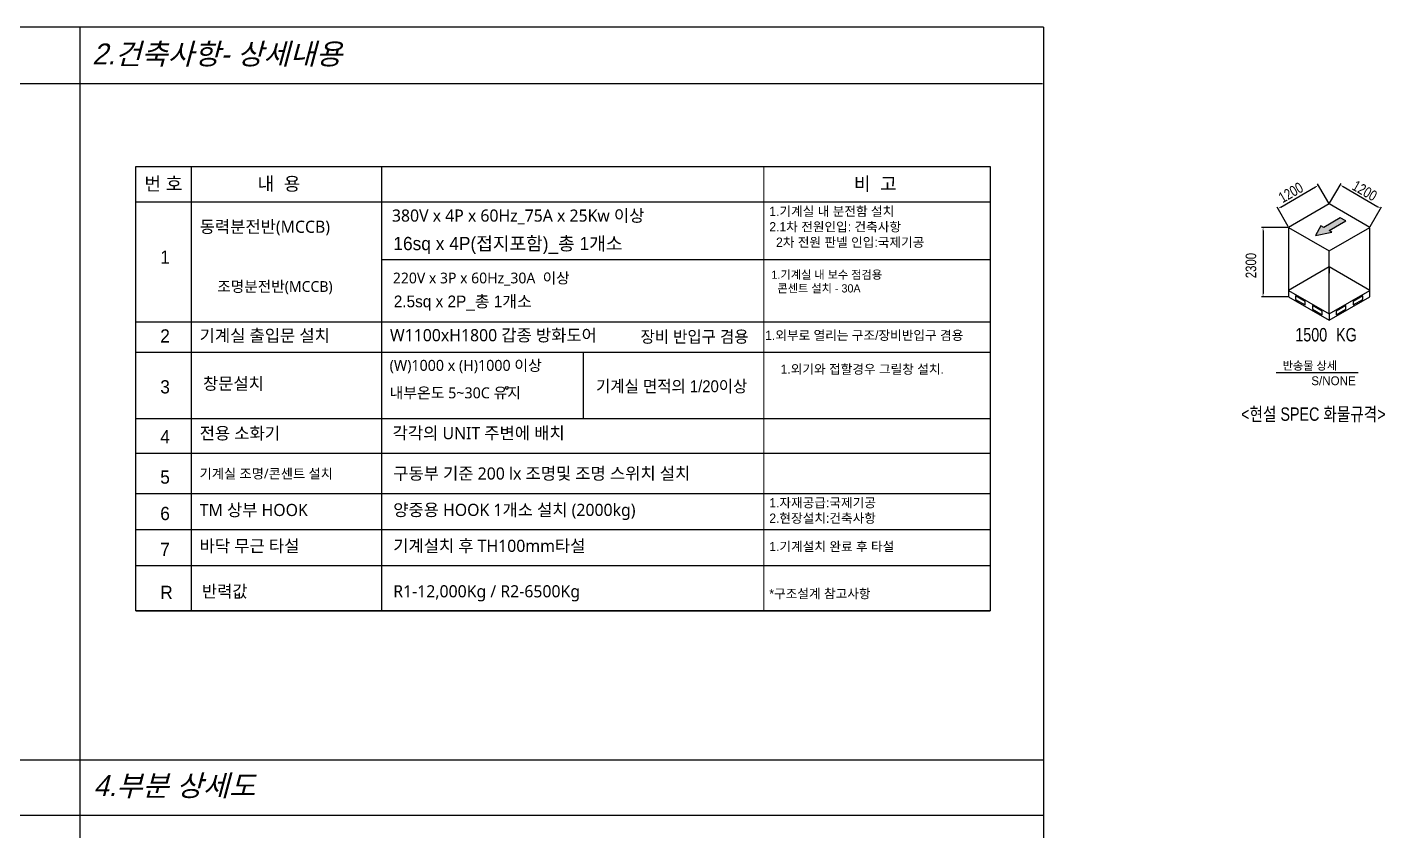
# Model space of a CAD drawing. Header units: millimetres. Extents: x 5544 to 245194, y -610088 to 30375.
# Drawn here: x 169752 to 213000, y 3939 to 29532 of the extents above; entities that cross this region are included whole.
import ezdxf
from ezdxf.enums import TextEntityAlignment as Align
from ezdxf.lldxf.tags import DXFTag

# ---------------------------------------------------------------- set-up
doc = ezdxf.new("R2010")
doc.units = ezdxf.units.MM
for name, color, linetype in [('0-TEXT-T', 2, 'Continuous'), ('0글씨', 3, 'Continuous'), ('4', 4, 'Continuous'), ('Dimension', 1, 'Continuous'), ('L_OUT', 3, 'Continuous'), ('반송물', 8, 'PHANTOM2')]:
    doc.layers.add(name, color=color, linetype=linetype)
doc.styles.add('ROMAND', font='gulim.ttc', dxfattribs={"oblique": 15})
doc.styles.add('ROMANS', font='BareunDotum1.ttf')
doc.styles.add('STYLE3', font='gulim.ttc')
doc.styles.add('돋움', font='gulim.ttc', dxfattribs={"height": 125})
tags = doc.linetypes.add('HIDDEN', pattern=[0.375, 0.25, -0.125]).pattern_tags.tags
tags[6:7] = [DXFTag(74, 4), DXFTag(75, 0), DXFTag(340, '0'), DXFTag(46, 1.0), DXFTag(50, 0.0), DXFTag(44, 0.0), DXFTag(45, 0.0)]
tags[4:5] = [DXFTag(74, 4), DXFTag(75, 0), DXFTag(340, '0'), DXFTag(46, 1.0), DXFTag(50, 0.0), DXFTag(44, 0.0), DXFTag(45, 0.0)]
tags = doc.linetypes.add('PHANTOM2', pattern=[1.25, 0.625, -0.125, 0.125, -0.125, 0.125, -0.125]).pattern_tags.tags
tags[14:15] = [DXFTag(74, 4), DXFTag(75, 0), DXFTag(340, '0'), DXFTag(46, 1.0), DXFTag(50, 0.0), DXFTag(44, 0.0), DXFTag(45, 0.0)]
tags[12:13] = [DXFTag(74, 4), DXFTag(75, 0), DXFTag(340, '0'), DXFTag(46, 1.0), DXFTag(50, 0.0), DXFTag(44, 0.0), DXFTag(45, 0.0)]
tags[10:11] = [DXFTag(74, 4), DXFTag(75, 0), DXFTag(340, '0'), DXFTag(46, 1.0), DXFTag(50, 0.0), DXFTag(44, 0.0), DXFTag(45, 0.0)]
tags[8:9] = [DXFTag(74, 4), DXFTag(75, 0), DXFTag(340, '0'), DXFTag(46, 1.0), DXFTag(50, 0.0), DXFTag(44, 0.0), DXFTag(45, 0.0)]
tags[6:7] = [DXFTag(74, 4), DXFTag(75, 0), DXFTag(340, '0'), DXFTag(46, 1.0), DXFTag(50, 0.0), DXFTag(44, 0.0), DXFTag(45, 0.0)]
tags[4:5] = [DXFTag(74, 4), DXFTag(75, 0), DXFTag(340, '0'), DXFTag(46, 1.0), DXFTag(50, 0.0), DXFTag(44, 0.0), DXFTag(45, 0.0)]

msp = doc.modelspace()

# ---------------------------------------------------------------- hatches: boundary and pattern name
at = {"layer": '반송물'}
h = msp.add_hatch(color=5, dxfattribs=at)
h.set_gradient(color1=(0, 0, 255), one_color=1, tint=1, name='INVCYLINDER')
h.paths.add_polyline_path([(211051.9, 23156.8), (210963.7, 23207.7), (210787.4, 22902.3), (211316.4, 23004.1), (211228.2, 23055), (211757.3, 23360.4), (211580.9, 23462.2)])

# ---------------------------------------------------------------- linework, layer by layer
at = {"color": 2}
msp.add_line((209539.2, 18531.5), (212151.6, 18531.5), dxfattribs=at)
at = {"layer": '0-TEXT-T'}
msp.add_circle((185033.2, 18044.1), 45.8, dxfattribs=at)
at = {"layer": '0글씨'}
msp.add_lwpolyline([(173217.3, 25094.1), (200424.3, 25094.1), (200424.3, 10943.9), (173217.3, 10943.9), (173217.3, 25094.1)], dxfattribs=at)
at = {"layer": '0글씨', "lineweight": 13}
msp.add_lwpolyline([(193220.5, 25094.1), (193220.5, 10943.9)], dxfattribs=at)
at = {"layer": '4'}
for p, q in [((202128.5, 29532.5), (140721.4, 29532.5)), ((171424.9, 29532.5), (171424.9, -17651.3)), ((202128.5, 29532.5), (202128.5, -17651.3)), ((140683.2, 27742.5), (202090.3, 27742.5)), ((140721.4, 6197.9), (202128.5, 6197.9)), ((140721.4, 4442.1), (202128.5, 4442.1))]:
    msp.add_line(p, q, dxfattribs=at)
at = {"layer": 'Dimension', "color": 1}
for p, q in [((209686.2, 23805.1), (210791.3, 24443.1)), ((211214.7, 23926.9), (210858.2, 24544.4)), ((211241.8, 23926.9), (211604.2, 24554.7)), ((211671.1, 24453.3), (212776.2, 23815.3)), ((209921.5, 23180.3), (209565, 23797.8)), ((212535, 23180.3), (212897.4, 23808)), ((209907.9, 23156.8), (209066.6, 23156.8)), ((209120.9, 23048.2), (209120.9, 21055.8)), ((209907.9, 20947.2), (209066.6, 20947.2))]:
    msp.add_line(p, q, dxfattribs=at)
at = {"layer": 'Dimension', "color": 1, "lineweight": 0}
for points in [[(210782.2, 24458.8), (210800.3, 24427.4), (210885.3, 24497.4)], [(211680.2, 24469), (211662.1, 24437.7), (211577.1, 24507.6)], [(209677.1, 23820.8), (209695.2, 23789.4), (209592.1, 23750.8)], [(212785.3, 23831), (212767.2, 23799.6), (212870.3, 23761)], [(209139, 23048.4), (209102.8, 23048), (209119.8, 23156.8)], [(209139, 21055.5), (209102.8, 21056.2), (209118.8, 20947.3)]]:
    msp.add_solid(points, dxfattribs=at)
at = {"layer": 'L_OUT'}
for p, q in [((173217.3, 25094.1), (200424.3, 25094.1)), ((174991.3, 10943.9), (174991.3, 25094.1)), ((181055, 10943.9), (181055, 25094.1)), ((173217.3, 23971.5), (200424.3, 23971.5)), ((181055, 22130.3), (200424.3, 22130.3)), ((173217.3, 20149.9), (200424.3, 20149.9)), ((173217.3, 19181.7), (200424.3, 19181.7)), ((187477.7, 17069.9), (187477.7, 19181.7)), ((173217.3, 17069.9), (200424.3, 17069.9)), ((173217.3, 15964.9), (200424.3, 15964.9)), ((173217.3, 15964.9), (200424.3, 15964.9)), ((173217.3, 14680.3), (200424.3, 14680.3)), ((173217.3, 13536.3), (200424.3, 13536.3)), ((173217.3, 12392.3), (200424.3, 12392.3)), ((173217.3, 10943.9), (200424.3, 10943.9))]:
    msp.add_line(p, q, dxfattribs=at)
at = {"layer": '반송물'}
for p, q in [((211228.2, 23903.4), (209935, 23156.8)), ((212521.4, 23156.8), (211228.2, 23903.4)), ((209935, 23156.8), (211228.2, 22410.2)), ((209935, 23156.8), (209935, 21150.9)), ((211228.2, 22410.2), (212521.4, 23156.8)), ((212521.4, 21150.9), (212521.4, 23156.8)), ((211228.2, 20404.2), (211228.2, 22410.2)), ((209935, 21150.9), (211228.2, 20404.2)), ((209935, 21150.9), (209935, 20947.2)), ((209935, 20947.2), (211228.2, 20200.6)), ((210464.1, 20801.3), (210158.4, 20977.8)), ((210158.4, 20977.8), (210158.4, 20862.4)), ((210158.4, 20862.4), (210464.1, 20685.9)), ((210464.1, 20685.9), (210464.1, 20801.3)), ((211228.2, 20404.2), (212521.4, 21150.9)), ((211228.2, 20200.6), (212521.4, 20947.2)), ((212298.1, 20977.8), (211992.4, 20801.3)), ((211992.4, 20685.9), (212298.1, 20862.4)), ((211992.4, 20801.3), (211992.4, 20685.9)), ((212298.1, 20862.4), (212298.1, 20977.8)), ((212521.4, 20947.2), (212521.4, 21150.9)), ((211004.9, 20489.1), (210699.2, 20665.5)), ((210699.2, 20665.5), (210699.2, 20550.2)), ((210699.2, 20550.2), (211004.9, 20373.7)), ((211004.9, 20373.7), (211004.9, 20489.1)), ((211228.2, 20404.2), (211228.2, 20200.6)), ((211757.3, 20665.5), (211451.6, 20489.1)), ((211451.6, 20373.7), (211757.3, 20550.2)), ((211451.6, 20489.1), (211451.6, 20373.7)), ((211757.3, 20550.2), (211757.3, 20665.5))]:
    msp.add_line(p, q, dxfattribs=at)
at = {"layer": '반송물', "color": 5}
for p, q in [((211580.9, 23462.2), (211051.9, 23156.8)), ((211228.2, 23055), (211757.3, 23360.4)), ((211757.3, 23360.4), (211580.9, 23462.2)), ((210963.7, 23207.7), (210787.4, 22902.3)), ((210787.4, 22902.3), (211316.4, 23004.1)), ((211051.9, 23156.8), (210963.7, 23207.7)), ((211316.4, 23004.1), (211228.2, 23055))]:
    msp.add_line(p, q, dxfattribs=at)
at = {"layer": '반송물', "color": 111, "linetype": 'HIDDEN'}
for p, q in [((211228.2, 21897.5), (209935, 21150.9)), ((211228.2, 21897.5), (211228.2, 21693.8)), ((212521.4, 21150.9), (211228.2, 21897.5)), ((209935, 21150.9), (211228.2, 20404.2)), ((211228.2, 20404.2), (212521.4, 21150.9))]:
    msp.add_line(p, q, dxfattribs=at)

# ---------------------------------------------------------------- texts
at = {"style": 'ROMAND', "oblique": 15}
for s, height, p in [('2.건축사항- 상세내용', 667.938, (171822.5, 28344.7)), ('4.부분 상세도', 667.94, (171860.7, 5044.3))]:
    msp.add_text(s, height=height, dxfattribs=at).set_placement(p)
at = {"color": 7, "linetype": 'Continuous', "style": 'STYLE3'}
msp.add_text('반송물 상세', height=261.62, dxfattribs=at).set_placement((209743.9, 18622.7))
at = {"color": 4, "insert": (210657.2, 18270.2), "char_height": 281.941, "width": 224788.224, "attachment_point": 4, "style": 'ROMANS'}
msp.add_mtext('\\fGulim|b0|i0|c129|p50;S/NONE', dxfattribs=at)
at = {"layer": '4', "color": 2, "style": '돋움'}
for s, height, p in [('번 호', 422.09, (173486.1, 24333.4)), ('내  용', 422.09, (177090.5, 24333.4)), ('비  고', 422.09, (196086.2, 24333.4)), ('16sq x 4P(접지포함)_총 1개소', 422.091, (181416.5, 22431.2)), ('1', 422.1, (173991.5, 21997.9)), ('2.5sq x 2P_총 1개소', 373.752, (181429.6, 20611.6)), ('2', 422.1, (173991.5, 19487.6)), ('3', 422.1, (173991.5, 17867.7)), ('4', 422.1, (173991.5, 16278.8)), ('5', 422.1, (173991.5, 14994.2)), ('6', 422.1, (173991.5, 13834.6)), ('7', 422.1, (173991.5, 12690.5)), ('R', 422.1, (173991.5, 11321))]:
    msp.add_text(s, height=height, dxfattribs=at).set_placement(p)
at = {"layer": '4', "color": 2, "style": '돋움', "width": 0.952875}
for s, height, p in [('장비 반입구 겸용', 379.88, (191010.5, 19680.1)), ('기계실 면적의 1/20이상', 379.882, (190283.1, 18100.7))]:
    msp.add_text(s, height=height, dxfattribs=at).set_placement(p, align=Align.MIDDLE)
at = {"layer": '4', "color": 1, "style": '돋움'}
msp.add_text('1.외기와 접할경우 그릴창 설치.', height=295.463, dxfattribs=at).set_placement((196353.6, 18645.7), align=Align.MIDDLE)
at = {"layer": '4', "color": 1, "attachment_point": 1, "style": '돋움'}
for s, insert, char_height, width in [('\\pxql;1.기계실 내 분전함 설치\\P\\pxql;2.1차 전원인입: 건축사항\\P\\pxql;  2차 전원 판넬 인입:국제기공', (193392.9, 23816.1), 295.463, 8839.412), ('\\pxql;1.기계실 내 보수 점검용\\P\\pxql;  콘센트 설치 - 30A', (193461, 21781), 261.626, 7827.107), ('\\pxql;1.외부로 열리는 구조/장비반입구 겸용', (193260.1, 19866.9), 295.463, 8839.412), ('\\pxql;1.자재공급:국제기공\\P\\pxql;2.현장설치:건축사항', (193392.9, 14535.3), 295.463, 8839.412), ('\\pxql;1.기계설치 완료 후 타설', (193392.9, 13141.6), 295.463, 8839.412), ('\\pxql;*구조설계 참고사항', (193392.9, 11640), 295.463, 8839.412)]:
    msp.add_mtext(s, dxfattribs=dict(at, insert=insert, char_height=char_height, width=width))
at = {"layer": '4', "color": 2, "attachment_point": 1, "style": '돋움'}
for s, insert, char_height in [('{\\fMalgun Gothic|b0|i0|c129|p50;\\H0.91667x;\\C256; 동력분전반(MCCB) }', (175116.6, 23370.7), 422.091), ('{\\f맑은 고딕|b0|i0|c129|p50;\\H0.9167x;\\C256; 380V x 4P x 60Hz_75A x 25Kw 이상}', (181240.3, 23726), 422.091), ('{\\fMalgun Gothic|b0|i0|c129|p50;\\H0.91667x;\\C256; 조명분전반(MCCB) }', (175690.5, 21444.7), 373.752), ('{\\f맑은 고딕|b0|i0|c129|p50;\\H0.9167x;\\C256; 기계실 출입문 설치\\P }', (175116.6, 19906.3), 422.091), ('{\\f맑은 고딕|b0|i0|c129|p50;\\H0.9167x;\\C256;창문설치}', (175350.9, 18375.3), 422.091), ('{\\fMalgun Gothic|b0|i0|c129|p50;\\H0.91667x;\\C256; 전용 소화기 }', (175116.6, 16794.6), 422.091)]:
    msp.add_mtext(s, dxfattribs=dict(at, insert=insert, char_height=char_height))
for s, insert, char_height, width in [('{\\f맑은 고딕|b0|i0|c129|p50;\\H0.9167x;\\C256; 220V x 3P x 60Hz_30A  이상}', (181284.2, 21715.8), 373.752, 6394.327), ('{\\f맑은 고딕|b0|i0|c129|p50;\\H0.9167x;\\C256; W1100xH1800 갑종 방화도어}', (181178, 19916.7), 422.091, 9766.948), ('{\\f맑은 고딕|b0|i0|c129|p50;\\H0.9167x;\\C256; (W)1000 x (H)1000 이상}', (181180.8, 18935.5), 379.882, 6481.526), ('\\A1;{\\f맑은 고딕|b0|i0|c129|p50;\\H0.9167x;\\C256; 내부온도 5~30C 유지}', (181180.8, 18060.8), 379.882, 6481.526), ('{\\fMalgun Gothic|b0|i0|c129|p50;\\H0.91667x;\\C256;각각의 UNIT 주변에 배치}', (181393.8, 16798), 422.091, 7801.471), ('{\\f맑은 고딕|b0|i0|c129|p50;\\H0.9167x;\\C256; 기계실 조명/콘센트 설치}', (175140.6, 15469.3), 337.672, 5199.507), ('{\\f맑은 고딕|b0|i0|c129|p50;\\H0.9167x;\\C256;구동부 기준 200 lx 조명및 조명 스위치 설치}', (181412.5, 15513.4), 422.091, 11480.998), ('{\\f맑은 고딕|b0|i0|c129|p50;\\H0.9167x;\\C256; TM 상부 HOOK}', (175116.6, 14350.3), 422.091, 4713.06), ('{\\f맑은 고딕|b0|i0|c129|p50;\\H0.9167x;\\C256;양중용 HOOK 1개소 설치 (2000kg)}', (181412.5, 14353.7), 422.091, 10004.535), ('{\\f맑은 고딕|b0|i0|c129|p50;\\H0.9167x;\\C256; 바닥 무근 타설}', (175116.6, 13206.3), 422.091, 4713.06), ('{\\f맑은 고딕|b0|i0|c129|p50;\\H0.9167x;\\C256;기계설치 후 TH100mm타설}', (181412.5, 13209.7), 422.091, 10004.535), ('{\\f맑은 고딕|b0|i0|c129|p50;\\H0.9167x;\\C256; 반력값}', (175184.9, 11757.9), 422.091, 4713.06), ('{\\f맑은 고딕|b0|i0|c129|p50;\\H0.9167x;\\C256;R1-12,000Kg / R2-6500Kg }', (181412.5, 11761.3), 422.091, 11957.892)]:
    msp.add_mtext(s, dxfattribs=dict(at, insert=insert, char_height=char_height, width=width))
at = {"layer": 'Dimension', "color": 4, "style": 'ROMANS', "width": 0.8}
for s, rotation, p in [('1200', 30, (209740.9, 23920.7)), ('1200', 330, (211926.4, 24378.6)), ('2300', 90, (208901.9, 21538.2))]:
    msp.add_text(s, height=337.86, rotation=rotation, dxfattribs=at).set_placement(p)
for s, p in [('1500', (210147.6, 19524.9)), ('KG', (211447.8, 19524.9)), ('<현설 SPEC 화물규격>', (208422.7, 16996.5))]:
    msp.add_text(s, height=426.64, dxfattribs=at).set_placement(p)

doc.saveas('drawing.dxf')
